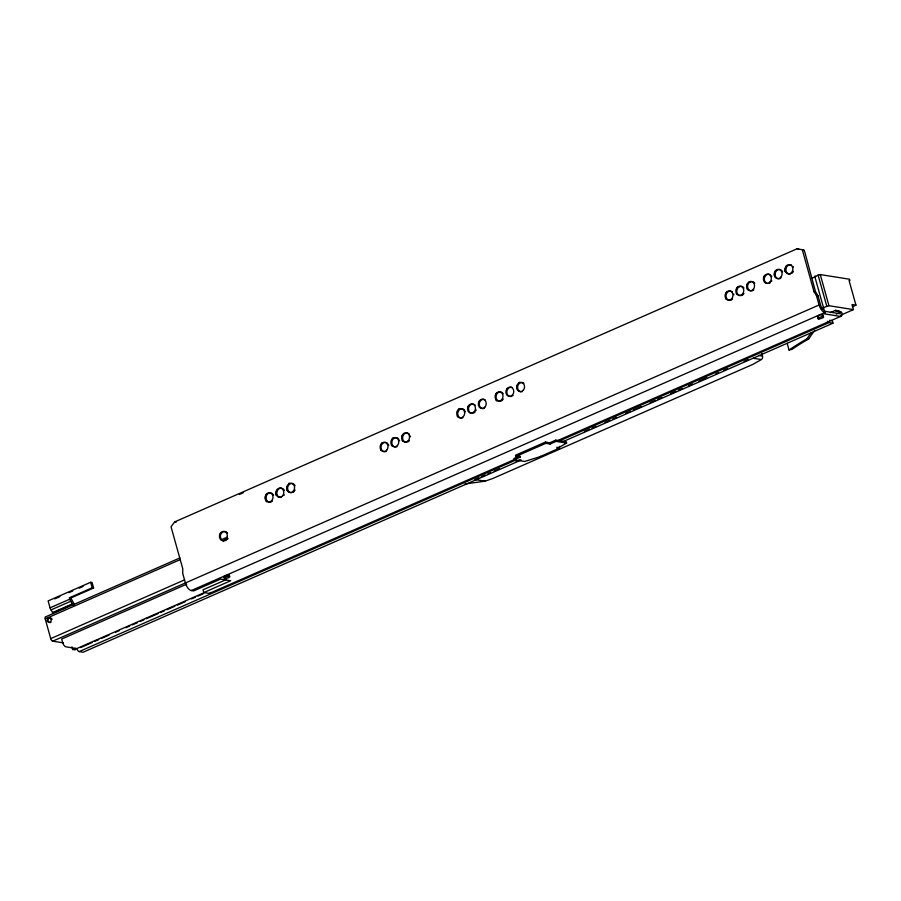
<?xml version="1.0" encoding="UTF-8"?>
<svg xmlns="http://www.w3.org/2000/svg" width="901" height="901" viewBox="0 0 901 901"><rect width="100%" height="100%" fill="white"/><g stroke="black" fill="none" stroke-linecap="round" stroke-linejoin="round"><path stroke-width="1.35" d="M226.117 579.658L203.018 589.795L203.784 592.565L230.735 580.728L220.554 579.106L193.602 590.932L191.26 590.56A7.411 3.48 66.3 0 1 185.415 583.037L182.745 573.475L182.757 568.7L171.044 526.77L174.614 521.927L797.103 248.777L803.872 250.028L804.908 252.415L815.574 291.969L817.962 295.674L820.631 305.236A4.449 2.095 66.3 0 0 824.133 309.753L825.226 312.568L824.46 313.875L840.52 316.442A4.449 2.095 66.3 0 0 841.714 312.67L838.91 310.8L835.79 311.239L835.531 310.338L830.384 312.602M519.832 455.917L520.17 457.156L515.868 456.469L515.518 455.23L545.465 442.087L549.768 442.774L555.759 440.15L566.256 441.817L566.605 443.067L557.122 448.54L558.136 448.698A4.145 1.948 66.3 0 0 559.476 446.367M852.414 306.903L855.95 305.146L849.057 280.47L849.925 280.616L849.542 279.231L820.259 274.568L814.763 276.416L823.469 307.556L824.426 307.714L821.881 308.829M239.339 494.469L243.202 492.779M72.97 604.931L70.796 601.237A3.413 1.599 66.3 0 1 69.816 599.154L69.433 597.768L70.841 597.994L93.603 588.015L92.06 582.497L90.652 582.271L48.125 600.922L50.051 607.826A3.413 1.599 66.3 0 0 51.03 609.909L53.204 613.604M54.691 598.883L59.849 596.631M68.87 592.667L72.733 590.977M79.175 588.15L83.038 586.45M69.433 597.768L92.195 587.79L93.603 588.015M50.051 607.826L69.816 599.154M51.03 609.909L70.796 601.237M811.914 278.24L815.732 276.562L814.763 276.416M52.799 612.466L72.564 603.794M53.013 612.917L72.778 604.244M179.896 557.933L45.883 616.735A2.523 1.183 66.3 0 0 45.208 618.874L50.715 638.618A2.523 1.183 66.3 0 0 52.697 641.174L63.261 642.852M221.128 539.834L227.57 537.007M45.208 618.874L180.414 559.532M222.919 540.893L228.066 538.629M50.715 638.618L184.637 579.85M52.697 641.174L819.065 304.988A7.411 3.48 66.3 0 0 824.911 312.512L825.226 312.568M186.653 584.186L61.685 639.023L62.687 642.627A4.145 1.948 66.3 0 0 65.964 646.839L76.81 648.574L204.358 592.599M823.469 307.556L828.954 305.709L853.427 309.606L851.997 304.515L855.95 305.146M191.26 590.56L824.911 312.512M836.286 314.122L840.149 312.422L837.344 310.552M71.934 646.805L72.688 649.497L75.267 648.36M515.868 456.469L545.815 443.337L550.117 444.024L556.108 441.389L566.605 443.067M80.752 647.526L92.352 642.436M94.932 641.309L98.795 639.609M101.374 638.482L109.1 635.092M115.542 632.265L119.405 630.565M125.847 627.738L129.721 626.049M132.289 624.911L137.448 622.647M140.027 621.521L143.89 619.82M146.469 618.694L158.058 613.604M160.637 612.477L164.5 610.777M167.079 609.65L174.805 606.26M177.384 605.123L185.122 601.733M191.564 598.906L195.427 597.217M198.006 596.079L203.153 593.815M518.627 456.447L513.84 458.541L514.189 459.792L524.675 461.458L539.575 456.852L558.136 448.698M853.427 309.606L840.577 315.282M203.784 592.565L209.269 593.432L515.913 458.879M557.843 440.476L840.52 316.442M514.189 459.792L520.17 457.156M76.81 648.574A3.108 1.464 66.3 0 0 79.22 651.592L515.991 459.938M558.507 441.287L829.066 322.558L832.975 323.189L832.287 320.7L829.675 320.283M478.791 477.845L474.928 479.546L485.132 481.168L492.87 478.465L752.864 364.376L761.401 359.544L753.225 358.238M481.371 476.719L485.234 475.018M487.813 473.892L490.381 472.755M494.244 471.065L499.402 468.802M516.149 461.458L520.012 459.758M584.411 431.5L589.569 429.236M592.137 428.11L596.012 426.41M605.022 422.456L610.18 420.193M612.748 419.066L616.611 417.366M625.632 413.413L630.79 411.149M633.358 410.023L641.095 406.633M650.105 402.668L655.264 400.416M657.831 399.278L661.694 397.589M670.716 393.624L675.863 391.372M678.442 390.234L682.305 388.545M688.747 385.718L692.61 384.017M699.052 381.191L706.778 377.801M715.799 373.847L718.379 372.721M723.526 370.457L727.389 368.757M744.136 361.414L747.999 359.713M521.195 459.994L83.14 652.223L79.22 651.592M562.415 441.907L832.975 323.189M464.995 483.972L485.132 481.168M787.181 343.304L789.062 350.061L792.17 349.273A169.151 43.203 -15.6 0 1 808.704 338.967A203.378 96.587 -37.4 0 1 814.695 330.408M789.062 350.061A171.922 43.912 -15.6 0 1 806.902 338.877L808.704 338.967M797.103 248.777L798.669 249.036M803.872 250.028L802.307 249.78L814.008 291.71L816.396 295.427L819.065 304.988M814.008 291.71L815.574 291.969M749.373 281.731L750.319 281.878M816.396 295.427L817.962 295.674M738.595 286.462L739.53 286.608M835.531 310.338L837.108 310.586L837.356 311.487M840.036 312.005L841.602 312.253M823.683 311.115L839.755 313.672A1.487 0.698 66.3 0 0 840.149 312.422M758.563 355.422L762.494 356.053A2.669 2.252 -80.9 0 1 762.584 356.503L762.618 356.852A2.726 1.892 89.2 0 1 761.852 359.184M556.773 447.301L557.787 447.459A2.816 1.329 66.3 0 0 558.215 447.403M174.614 521.927L176.179 522.186M51.143 619.201L51.931 619.325M47.314 620.89L48.091 621.014M72.688 649.497L74.806 649.824A2.523 1.183 66.3 0 0 75.549 649.294M820.259 274.568L828.954 305.709M818.063 274.963L826.758 306.115M822.59 314.652L823.176 316.724M817.804 316.758L818.378 318.83M761.75 353.417L762.494 356.053M555.759 440.15L556.108 441.389M549.768 442.774L550.117 444.024M545.465 442.087L545.815 443.337M229.068 575.097L229.417 576.336M224.281 577.192L224.631 578.442M90.652 582.271L92.195 587.79M74.378 605.157L74.186 604.47A3.413 1.599 66.3 0 0 73.218 602.386L70.841 597.994M818.401 316.78A2.962 0.755 -15.6 0 1 818.063 315.733A2.962 0.755 -15.6 0 1 822.219 314.629A2.962 0.755 -15.6 0 1 822.117 315.789M752.132 290.786A4.674 3.942 -80.9 0 1 747.751 287.881A4.674 3.942 -80.9 0 1 749.733 282.193A4.674 3.942 -80.9 0 1 754.745 283.308M753.844 289.852A4.674 3.942 -80.9 0 1 752.74 290.584M224.878 577.226A2.962 0.755 -15.6 0 1 224.27 576.347A2.962 0.755 -15.6 0 1 227.964 575.108A2.962 0.755 -15.6 0 1 229.35 575.728M731.781 291.451A4.674 3.942 -80.9 0 1 732.31 291.8M733.741 294.041A4.674 3.942 -80.9 0 1 733.887 294.74M732.288 299.312A4.674 3.942 -80.9 0 1 731.758 299.729M731.184 300.044A4.674 3.942 -80.9 0 1 726.003 295.922A4.674 3.942 -80.9 0 1 731.207 291.203M741.962 295.314A4.674 3.942 -80.9 0 1 737.119 293.062A4.674 3.942 -80.9 0 1 738.775 287.047A4.674 3.942 -80.9 0 1 743.956 288.038M743.944 293.501A4.674 3.942 -80.9 0 1 743.539 294.086M743.066 294.582A4.674 3.942 -80.9 0 1 742.537 294.999M287.25 490.561A6.6 5.575 -80.9 0 1 287.261 486.506M288.635 483.814A6.6 5.575 -80.9 0 1 289.3 483.105M276.021 494.412A6.6 5.575 -80.9 0 1 276.348 495.347M266.482 501.812A6.6 5.575 -80.9 0 1 266.02 500.956M265.694 500.032A6.6 5.575 -80.9 0 1 265.705 495.967M266.043 494.998A6.6 5.575 -80.9 0 1 266.505 494.097M785.098 271.032A6.6 5.575 -80.9 0 1 785.424 271.967M774.77 276.641A6.6 5.575 -80.9 0 1 774.781 272.586M775.119 271.618A6.6 5.575 -80.9 0 1 775.581 270.705M220.351 533.64A6.6 5.575 -80.9 0 1 220.813 532.728M226.128 531.917A4.674 3.942 -80.9 0 1 226.658 532.266M227.131 532.716A4.674 3.942 -80.9 0 1 227.536 533.246M227.514 538.708A4.674 3.942 -80.9 0 1 227.108 539.282M226.635 539.789A4.674 3.942 -80.9 0 1 226.106 540.195M225.532 540.51A4.674 3.942 -80.9 0 1 220.351 536.399A4.674 3.942 -80.9 0 1 225.554 531.669M769.533 274.377A4.674 3.942 -80.9 0 1 770.637 274.974M771.515 275.954A4.674 3.942 -80.9 0 1 771.83 276.562M771.819 280.774A4.674 3.942 -80.9 0 1 771.493 281.416M770.085 282.903A4.674 3.942 -80.9 0 1 768.902 283.421M767.066 283.364A4.674 3.942 -80.9 0 1 764.442 278.015A4.674 3.942 -80.9 0 1 768.925 274.242M780.863 278.172A4.674 3.942 -80.9 0 1 775.862 277.058A4.674 3.942 -80.9 0 1 776.279 271.021A4.674 3.942 -80.9 0 1 781.415 270.244M781.888 270.694A4.674 3.942 -80.9 0 1 782.62 271.832M790.47 273.96A4.674 3.942 -80.9 0 1 785.942 268.915A4.674 3.942 -80.9 0 1 791.664 265.164M793.071 266.493A4.674 3.942 -80.9 0 1 793.398 267.09M793.387 271.314A4.674 3.942 -80.9 0 1 793.06 271.956M792.655 272.53A4.674 3.942 -80.9 0 1 791.652 273.442M540.656 456.311A4.145 1.948 66.3 0 1 539.575 456.852M484.434 408.311A4.674 3.942 -80.9 0 1 479.264 403.828A4.674 3.942 -80.9 0 1 485.02 399.717M386.202 451.412A4.674 3.942 -80.9 0 1 381.461 449.385A4.674 3.942 -80.9 0 1 382.677 443.438A4.674 3.942 -80.9 0 1 387.802 443.619M388.534 444.756A4.674 3.942 -80.9 0 1 388.77 445.409M381.01 450.5A6.6 5.575 -80.9 0 1 380.684 449.565M380.695 445.511A6.6 5.575 -80.9 0 1 381.033 444.542M381.495 443.63A6.6 5.575 -80.9 0 1 382.069 442.819M457.674 416.859A6.6 5.575 -80.9 0 1 457.348 415.924M457.348 411.87A6.6 5.575 -80.9 0 1 457.685 410.901M458.147 410A6.6 5.575 -80.9 0 1 459.397 408.468M472.428 413.345A4.674 3.942 -80.9 0 1 468.588 407.838A4.674 3.942 -80.9 0 1 474.241 404.448M474.771 404.808A4.674 3.942 -80.9 0 1 475.244 405.247M476.201 409.91A4.674 3.942 -80.9 0 1 475.965 410.597M475.232 411.825A4.674 3.942 -80.9 0 1 474.759 412.32M474.219 412.737A4.674 3.942 -80.9 0 1 473.644 413.041M478.915 402.409A6.6 5.575 -80.9 0 1 479.253 401.441M462.866 417.771A4.674 3.942 -80.9 0 1 457.708 413.289A4.674 3.942 -80.9 0 1 463.463 409.178M463.992 409.538A4.674 3.942 -80.9 0 1 464.465 409.978M465.186 411.115A4.674 3.942 -80.9 0 1 465.423 411.768M468.137 407.139A6.6 5.575 -80.9 0 1 468.475 406.171M522.152 391.698A4.674 3.942 -80.9 0 1 517.692 386.292A4.674 3.942 -80.9 0 1 523.886 383.252M517.028 388.658A6.6 5.575 -80.9 0 1 517.242 385.594M518.616 382.902A6.6 5.575 -80.9 0 1 519.291 382.193M396.992 446.682A4.674 3.942 -80.9 0 1 391.822 442.2A4.674 3.942 -80.9 0 1 397.589 438.089M398.118 438.438A4.674 3.942 -80.9 0 1 398.58 438.888M399.312 440.026A4.674 3.942 -80.9 0 1 399.548 440.679M406.542 442.256A4.674 3.942 -80.9 0 1 402.702 436.748A4.674 3.942 -80.9 0 1 408.367 433.358M408.896 433.708A4.674 3.942 -80.9 0 1 409.369 434.158M410.327 435.949A4.674 3.942 -80.9 0 1 410.473 436.647M409.347 440.724A4.674 3.942 -80.9 0 1 408.874 441.231M408.344 441.636A4.674 3.942 -80.9 0 1 407.77 441.952M272.327 501.147A4.674 3.942 -80.9 0 1 267.045 500.81A4.674 3.942 -80.9 0 1 267.068 494.593A4.674 3.942 -80.9 0 1 272.339 493.635M272.812 494.075A4.674 3.942 -80.9 0 1 273.544 495.212M291.552 492.712A4.674 3.942 -80.9 0 1 287.712 487.204A4.674 3.942 -80.9 0 1 293.377 483.814M293.906 484.175A4.674 3.942 -80.9 0 1 294.379 484.614M294.773 485.143A4.674 3.942 -80.9 0 1 295.1 485.752M295.089 489.964A4.674 3.942 -80.9 0 1 294.762 490.606M294.357 491.191A4.674 3.942 -80.9 0 1 293.884 491.687M293.354 492.104A4.674 3.942 -80.9 0 1 292.78 492.408M725.992 299.121A6.6 5.575 -80.9 0 1 725.654 298.197M725.665 294.131A6.6 5.575 -80.9 0 1 726.003 293.163M726.465 292.262A6.6 5.575 -80.9 0 1 727.039 291.44M736.77 294.39A6.6 5.575 -80.9 0 1 736.432 293.467M736.444 289.401A6.6 5.575 -80.9 0 1 737.818 286.709M281.394 497.352A4.674 3.942 -80.9 0 1 276.866 492.295A4.674 3.942 -80.9 0 1 282.587 488.545M283.117 488.905A4.674 3.942 -80.9 0 1 283.59 489.344M283.995 489.874A4.674 3.942 -80.9 0 1 284.322 490.482M284.311 494.694A4.674 3.942 -80.9 0 1 283.984 495.336M210.597 592.486A4.449 2.095 66.3 0 1 209.269 593.432M402.578 441.04A6.6 5.575 -80.9 0 1 402.24 440.105M402.251 436.05A6.6 5.575 -80.9 0 1 402.589 435.082M276.472 495.291A6.6 5.575 -80.9 0 1 276.821 490.268M513.086 395.505A4.674 3.942 -80.9 0 1 512.556 395.911M511.374 396.429A4.674 3.942 -80.9 0 1 506.812 391.744A4.674 3.942 -80.9 0 1 512.005 387.385M506.801 389.356A6.6 5.575 -80.9 0 1 507.263 388.444M501.789 392.363A4.674 3.942 -80.9 0 1 502.319 392.712M502.792 393.163A4.674 3.942 -80.9 0 1 503.197 393.692M503.186 399.154A4.674 3.942 -80.9 0 1 502.781 399.729M502.308 400.235A4.674 3.942 -80.9 0 1 501.778 400.641M501.204 400.956A4.674 3.942 -80.9 0 1 496.023 396.845A4.674 3.942 -80.9 0 1 501.215 392.115M496.462 400.889A6.6 5.575 -80.9 0 1 496.012 400.044M496.023 394.086A6.6 5.575 -80.9 0 1 496.485 393.174M747.548 289.66A6.6 5.575 -80.9 0 1 747.211 288.737M747.222 284.671A6.6 5.575 -80.9 0 1 747.56 283.702M785.548 271.911A6.6 5.575 -80.9 0 1 785.559 267.856M785.897 266.887A6.6 5.575 -80.9 0 1 786.359 265.975M763.778 280.38A6.6 5.575 -80.9 0 1 763.992 277.317M764.33 276.348A6.6 5.575 -80.9 0 1 764.791 275.436M391.8 445.77A6.6 5.575 -80.9 0 1 391.462 444.835M391.473 440.78A6.6 5.575 -80.9 0 1 391.811 439.812M392.273 438.9A6.6 5.575 -80.9 0 1 392.847 438.089M829.066 322.558A3.108 1.464 66.3 0 1 827.445 321.229M806.902 338.877A206.599 98.119 -37.4 0 1 811.317 332.537M48.023 619.922A2.376 2.005 -80.9 0 1 50.929 618.018M51.436 618.424A2.376 2.005 -80.9 0 1 51.807 618.998M50.918 622.219A2.376 2.005 -80.9 0 1 48.215 621.352M753.236 289.379A4.674 3.942 -80.9 0 0 751.828 281.585A4.674 3.942 -80.9 0 0 746.704 287.273A4.674 3.942 -80.9 0 0 753.236 289.379M225.475 578.453A2.962 0.755 -15.6 0 0 229.879 576.685A2.962 0.755 -15.6 0 0 225.712 577.034A2.962 0.755 -15.6 0 0 225.475 578.453M791.562 272.564A4.674 3.942 -80.9 0 0 790.154 264.77A4.674 3.942 -80.9 0 0 785.041 270.458A4.674 3.942 -80.9 0 0 791.562 272.564M780.784 277.294A4.674 3.942 -80.9 0 0 779.376 269.5A4.674 3.942 -80.9 0 0 774.263 275.188A4.674 3.942 -80.9 0 0 780.784 277.294M770.006 282.024A4.674 3.942 -80.9 0 0 768.598 274.231A4.674 3.942 -80.9 0 0 763.474 279.918A4.674 3.942 -80.9 0 0 770.006 282.024M819.223 318.841A2.962 0.755 -15.6 0 0 823.638 317.073A2.962 0.755 -15.6 0 0 819.471 317.422A2.962 0.755 -15.6 0 0 819.223 318.841M386.698 450.218A4.674 3.942 -80.9 0 0 385.29 442.425A4.674 3.942 -80.9 0 0 380.177 448.112A4.674 3.942 -80.9 0 0 386.698 450.218M484.918 407.117A4.674 3.942 -80.9 0 0 483.51 399.323A4.674 3.942 -80.9 0 0 478.397 405.011A4.674 3.942 -80.9 0 0 484.918 407.117M474.14 411.847A4.674 3.942 -80.9 0 0 472.732 404.053A4.674 3.942 -80.9 0 0 467.619 409.741A4.674 3.942 -80.9 0 0 474.14 411.847M463.362 416.577A4.674 3.942 -80.9 0 0 461.954 408.784A4.674 3.942 -80.9 0 0 456.841 414.471A4.674 3.942 -80.9 0 0 463.362 416.577M397.476 445.488A4.674 3.942 -80.9 0 0 396.068 437.695A4.674 3.942 -80.9 0 0 390.955 443.382A4.674 3.942 -80.9 0 0 397.476 445.488M408.254 440.758A4.674 3.942 -80.9 0 0 406.847 432.964A4.674 3.942 -80.9 0 0 401.733 438.652A4.674 3.942 -80.9 0 0 408.254 440.758M271.708 500.674A4.674 3.942 -80.9 0 0 270.3 492.881A4.674 3.942 -80.9 0 0 265.187 498.568A4.674 3.942 -80.9 0 0 271.708 500.674M226.027 539.316A4.674 3.942 -80.9 0 0 224.619 531.522A4.674 3.942 -80.9 0 0 219.495 537.21A4.674 3.942 -80.9 0 0 226.027 539.316M282.486 495.944A4.674 3.942 -80.9 0 0 281.078 488.151A4.674 3.942 -80.9 0 0 275.965 493.838A4.674 3.942 -80.9 0 0 282.486 495.944M293.264 491.214A4.674 3.942 -80.9 0 0 291.856 483.42A4.674 3.942 -80.9 0 0 286.743 489.108A4.674 3.942 -80.9 0 0 293.264 491.214M731.668 298.839A4.674 3.942 -80.9 0 0 730.26 291.057A4.674 3.942 -80.9 0 0 725.147 296.733A4.674 3.942 -80.9 0 0 731.668 298.839M523.244 390.291A4.674 3.942 -80.9 0 0 521.837 382.508A4.674 3.942 -80.9 0 0 516.723 388.185A4.674 3.942 -80.9 0 0 523.244 390.291M742.447 294.109A4.674 3.942 -80.9 0 0 741.039 286.327A4.674 3.942 -80.9 0 0 735.926 292.003A4.674 3.942 -80.9 0 0 742.447 294.109M512.466 395.032A4.674 3.942 -80.9 0 0 511.058 387.239A4.674 3.942 -80.9 0 0 505.945 392.926A4.674 3.942 -80.9 0 0 512.466 395.032M501.688 399.762A4.674 3.942 -80.9 0 0 500.28 391.969A4.674 3.942 -80.9 0 0 495.167 397.656A4.674 3.942 -80.9 0 0 501.688 399.762M50.569 621.724A2.376 2.005 -80.9 0 0 49.859 617.771A2.376 2.005 -80.9 0 0 47.257 620.654A2.376 2.005 -80.9 0 0 50.569 621.724"/></g></svg>
